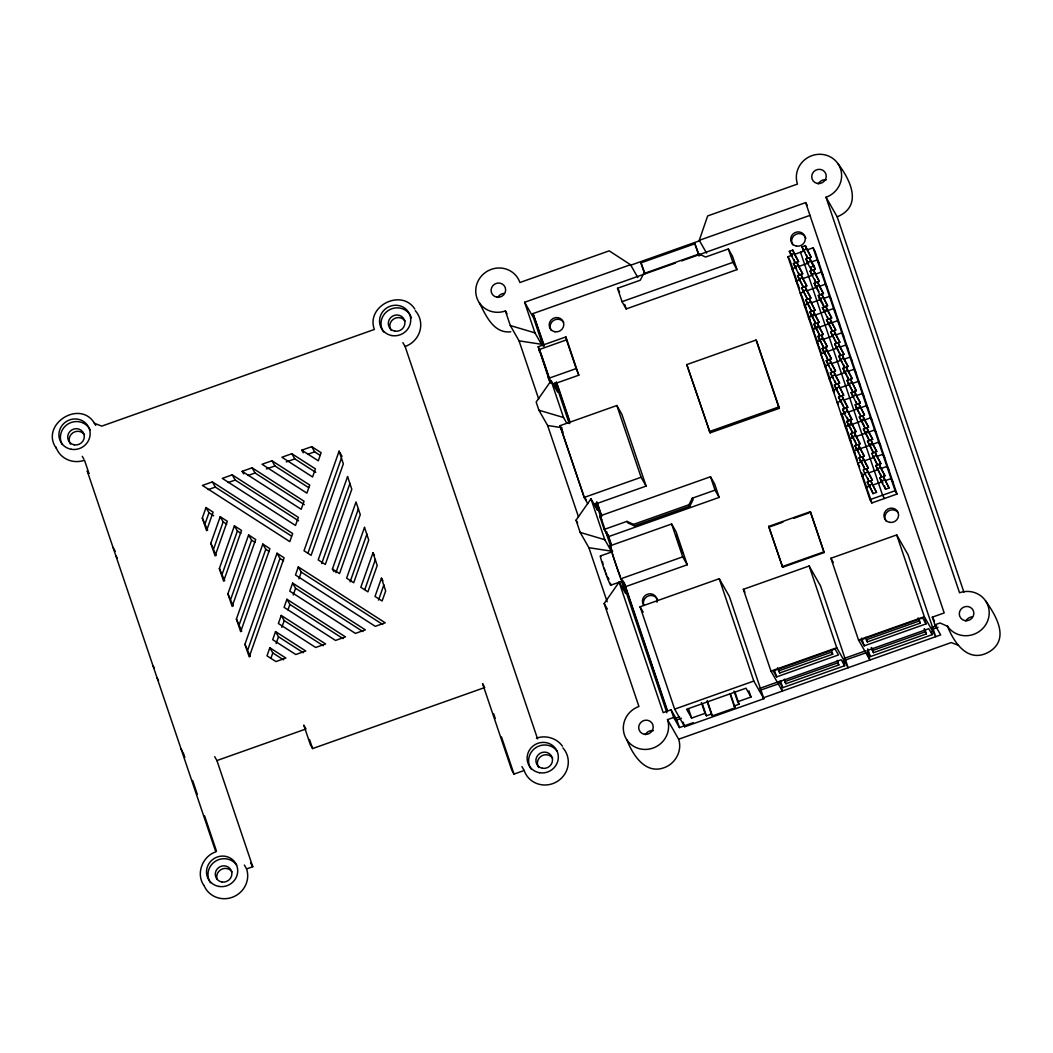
<?xml version="1.0" encoding="UTF-8"?>
<svg xmlns="http://www.w3.org/2000/svg" width="1053" height="1053" viewBox="0 0 1053 1053"><rect width="100%" height="100%" fill="white"/><g stroke="black" fill="none" stroke-linecap="round" stroke-linejoin="round"><path stroke-width="1.5" d="M699.271 240.321L707.655 215.931L797.463 184.078A22.863 21.929 -29.7 0 1 811.968 155.633A22.863 21.929 -29.7 0 1 840.505 168.809A22.863 21.929 -29.7 0 1 826.013 197.253L959.546 592.773A22.863 21.929 -29.7 0 1 987.398 604.159A22.863 21.929 -29.7 0 1 977.223 632.748A22.863 21.929 -29.7 0 1 947.595 626.338L940.066 622.981L934.906 624.811L932.326 617.15L944.199 612.951L805.65 202.597L699.271 240.321L706.602 253.154M202.308 518.037L206.006 507.559L213.114 512.127L206.572 530.659L202.308 518.037L207.638 530.238M205.269 523.223L208.968 512.745L206.006 507.559M210.837 543.295L220.209 516.694L227.316 521.261L215.102 555.918L210.837 543.295L216.168 555.497M213.798 548.481L223.17 521.88L220.209 516.694M219.366 568.541L234.411 525.829L241.506 530.396L223.631 581.164L219.366 568.541L224.697 580.743M222.328 573.727L237.373 531.015L234.411 525.829M227.896 593.787L248.613 534.95L255.708 539.518L232.147 606.423L227.896 593.787L233.213 605.988M230.844 598.973L251.575 540.15L248.613 534.95M236.412 619.046L262.816 544.085L269.91 548.666L240.676 631.668L236.412 619.046L241.742 631.247M239.373 624.232L265.777 549.284L262.816 544.085M244.941 644.291L277.018 553.233L284.113 557.8L249.206 656.914L244.941 644.291L250.272 656.493M247.903 649.477L279.966 558.419L277.018 553.233M269.844 647.753L267.001 655.835L275.925 661.574L285.863 658.059L269.844 647.753L272.806 652.939L283.481 659.81M275.544 631.589L272.701 639.671L295.801 654.532L305.739 651.004L275.544 631.589L278.505 636.775L303.211 652.663M281.243 615.426L278.387 623.508L315.676 647.477L325.614 643.962L281.243 615.426L284.192 620.612L323.192 645.686M286.929 599.262L284.086 607.344L335.538 640.435L345.476 636.907L286.929 599.262L289.891 604.448L342.988 638.592M292.629 583.086L289.786 591.167L355.414 633.393L365.352 629.865L292.629 583.086L295.59 588.285L362.824 631.524M298.315 566.922L295.472 575.004L375.289 626.338L385.227 622.81L298.315 566.922L301.276 572.108L382.66 624.455M270.911 658.322L272.806 652.939M276.136 643.515L278.505 636.775M281.822 627.351L284.192 620.612M287.995 609.832L289.891 604.448M293.208 595.011L295.59 588.285M298.907 578.847L301.276 572.108M308.055 552.878L341.514 457.884M321.718 563.539L349.978 483.301M332.419 569.028L356.032 501.965L360.271 514.667L339.514 573.595L332.419 569.028L333.893 571.621M335.92 572.687L358.454 508.678M350.123 581.809L366.931 534.095M372.986 552.786L360.824 587.298L367.918 591.865L377.211 565.487L372.986 552.786L374.46 555.379M364.838 589.483L375.408 559.472M381.449 578.189L375.026 596.432L382.121 601L385.688 590.891L381.449 578.189L382.937 580.782M378.514 600.092L383.871 584.889M604.198 529.435L626.956 521.367L633.524 524.394L688.938 504.742L692.269 498.201L715.026 490.132L719.173 497.398L608.344 536.701L604.198 529.435L599.683 516.049L710.512 476.746L714.658 483.998L719.173 497.398M626.956 521.367L627.799 522.841L634.367 525.868L689.781 506.217L693.111 499.688L692.269 498.201M554.483 382.858L557.616 392.111L551.101 380.699L536.161 402.062L538.899 410.196L547.626 425.504L578.492 516.905M607.16 601.803L588.89 547.692L580.164 532.397L576.044 520.195L590.983 498.832L597.499 510.244L595.419 504.111M693.348 722.634L679.435 727.57L673.67 717.462L667.484 719.647A22.863 21.929 -29.7 0 1 652.978 748.091A22.863 21.929 -29.7 0 1 624.429 734.915A22.863 21.929 -29.7 0 1 638.934 706.484L604.172 603.514L619.111 582.138L625.627 593.55L621.533 581.44M963.89 592.115L837.174 216.826C863.105 206.112 850.534 179.997 837.964 163.689M630.51 264.711L609.2 250.838L519.892 282.52A22.863 21.929 -29.7 0 0 491.343 269.344A22.863 21.929 -29.7 0 0 476.851 297.788A22.863 21.929 -29.7 0 0 505.401 310.951L510.323 325.548L519.05 340.843L541.466 344.278L534.95 332.866L524.618 302.264L630.51 264.711L637.828 277.544M630.405 265.317L699.626 240.755M644.554 273.596L640.948 262.881L694.875 243.756L698.942 254.615M699.021 254.01L643.607 273.662L640.277 280.203L617.519 288.272L622.033 301.671L626.18 308.937L737.008 269.621L732.493 256.234L728.347 248.969L705.589 257.037L699.021 254.01L699.863 255.497M544.059 346.292L533.015 313.583L675.421 263.079M681.62 260.894L810.086 215.325M622.033 301.671L732.875 262.368L737.008 269.621M793.988 259.486L795.12 262.842L789.329 251.312L792.791 250.087L798.582 261.605L793.422 263.461L799.214 274.991L798.464 272.753M806.559 255.037L807.677 258.38L801.899 246.863L805.361 245.639L811.152 257.156L805.993 259.012L807.125 262.355L811.784 270.529L810.652 267.186L814.114 265.948L815.246 269.305L810.099 271.161L815.891 282.678L814.759 279.321M790.461 254.668L793.923 253.444L798.582 261.605M803.018 250.206L806.493 248.982L811.152 257.156M807.493 249.772L813.087 247.784L814.956 251.088L896.985 494.041L871.858 502.952L869.975 499.662L787.947 256.708L792.132 255.221M794.936 254.221L803.307 251.259M550.048 382.371L538.188 346.753L565.895 336.921L578.808 375.184L552.641 384.463M538.767 349.714L566.475 339.882L565.895 336.921M794.554 266.817L798.016 265.58L802.676 273.754L797.529 275.61L803.321 287.127L797.529 275.61M807.125 262.355L810.586 261.131L815.246 269.305M796.239 267.37L792.053 268.857L793.304 271.042M799.03 266.37L808.809 262.908M811.6 261.921L817.181 259.933L819.063 263.237M212.364 481.905L202.426 485.433L289.812 541.624L292.655 533.542L212.364 481.905L215.325 487.091L291.536 536.109M232.239 474.85L222.301 478.378L295.511 525.46L298.354 517.378L232.239 474.85L235.201 480.05L298.552 520.787M242.177 471.336L252.101 467.808L304.041 501.215L301.197 509.297L242.177 471.336L243.651 473.929M271.977 460.766L262.039 464.281L306.897 493.133L309.74 485.051L271.977 460.766L274.938 465.952L308.647 487.631M291.852 453.711L281.914 457.239L312.583 476.97L315.439 468.888L291.852 453.711L294.814 458.897L315.768 472.389M301.79 450.184L311.727 446.669L321.126 452.711L318.282 460.793L301.79 450.184L303.264 452.777M798.661 278.966L802.123 277.729L806.782 285.903L801.636 287.759L807.427 299.276M811.231 274.504L814.693 273.28L819.352 281.441L814.193 283.31L819.984 294.827M800.346 279.519L796.147 280.993L797.411 283.191M803.136 278.518L812.903 275.057M815.706 274.07L821.287 272.082L823.17 275.373M208.231 489.606L215.325 487.091M228.093 482.564L235.201 480.05M247.968 475.508L255.063 472.994L304.278 504.637M266.422 468.967L274.938 465.952M286.298 461.925L294.814 458.897M307.581 454.369L314.676 451.855L320.059 455.317M548.455 378.409L576.162 368.589L578.808 375.184M802.755 291.115L806.229 289.878L810.889 298.052L805.729 299.908L811.521 311.425L814.983 310.201L809.191 298.683L814.983 310.201M815.325 286.653L818.786 285.429L823.446 293.59L818.299 295.459L819.431 298.802L824.091 306.976L827.553 305.739L821.761 294.221L827.553 305.739M804.439 291.655L800.254 293.142L802.136 296.446M807.23 290.667L817.01 287.206M819.8 286.219L825.394 284.231L827.263 287.522M806.861 303.264L810.323 302.027M819.431 298.802L822.893 297.578M808.546 303.804L804.36 305.291L806.229 308.595L802.649 297.96M811.336 302.816L821.116 299.355M823.907 298.368L829.488 296.38L831.37 299.671M814.495 320.23L815.627 323.574L809.836 312.057L813.298 310.832L819.089 322.35L813.93 324.206L819.721 335.723L818.971 333.498M827.434 316.887L828.184 319.125L822.406 307.594L825.868 306.37L831.659 317.888L826.5 319.743L832.291 331.274L831.541 329.036M810.968 315.4L814.43 314.176L819.089 322.35M823.525 310.951L827 309.727L831.659 317.888M686.78 364.601L756.054 340.04L756.791 341.33L779.391 408.288L710.13 432.862L686.78 364.601L710.13 432.862M815.061 327.549L818.523 326.325L823.183 334.499L818.036 336.355L823.828 347.872L818.036 336.355M827.632 323.1L831.093 321.863L835.753 330.037L830.606 331.892L836.398 343.41L835.266 340.066M587.771 503.742L584.178 497.45L559.959 425.715L616.847 405.523L621.889 414.342L646.108 486.091L593.813 504.637M819.168 339.698L822.63 338.474L827.289 346.648L822.143 348.504L827.921 360.021L826.802 356.677M831.738 335.249L835.2 334.012L839.86 342.186L834.7 344.041L840.491 355.559L839.359 352.215M819.458 340.751L816.654 341.738L818.536 345.029L814.943 334.406M822.248 339.764L833.41 335.802M836.214 334.801L841.795 332.827L843.677 336.118M823.262 351.847L826.737 350.623L831.396 358.797L826.236 360.652L832.028 372.17L830.896 368.826M835.832 347.398L839.294 346.161L843.953 354.334L838.807 356.19L844.598 367.708L843.466 364.364M824.947 352.4L820.761 353.887L826.223 367.813M827.737 351.412L837.517 347.938M840.307 346.95L845.888 344.976L847.77 348.267M827.368 363.996L830.83 362.772L835.49 370.946L830.343 372.801L836.135 384.319L835.003 380.962M839.939 359.547L843.4 358.31L848.06 366.483L842.913 368.339L848.692 379.857L847.573 376.513M827.658 365.049L824.868 366.036L826.118 368.234M831.844 363.561L840.215 360.587M844.414 359.099L849.995 357.125L851.877 360.416M831.475 376.145L834.937 374.921L839.596 383.081L834.437 384.95L835.569 388.294L840.228 396.468L843.69 395.23L837.898 383.713L843.69 395.23M844.032 371.683L847.507 370.459L852.167 378.632L847.007 380.488L852.798 392.006L856.26 390.781L850.469 379.264L856.26 390.781M831.752 377.198L828.961 378.185L830.212 380.383M835.95 375.71L845.717 372.236M848.507 371.248L854.101 369.274L855.971 372.565M709.393 431.559L778.654 406.998L779.391 408.288M835.569 388.294L839.03 387.07M848.139 383.832L851.601 382.608M837.253 388.847L833.068 390.334L834.318 392.532M840.044 387.859L849.824 384.384M852.614 383.397L858.195 381.423L860.077 384.714M843.585 406.379L844.335 408.617L838.543 397.099L842.005 395.862L847.797 407.379L842.65 409.235L843.769 412.592L848.428 420.766L851.903 419.528L846.112 408.011L851.903 419.528M856.142 401.917L856.905 404.155L851.114 392.637L854.575 391.413L860.367 402.93L855.207 404.786L856.339 408.13L860.999 416.304L864.46 415.079L858.669 403.562L864.46 415.079M839.675 400.443L843.137 399.219L847.797 407.379M852.246 395.981L855.707 394.757L860.367 402.93M841.36 400.996L837.161 402.483L838.412 404.681M844.151 400.008L853.917 396.533M856.721 395.546L862.302 393.559L864.184 396.863M584.178 497.45L641.08 477.272L646.108 486.091M843.769 412.592L847.244 411.368M856.339 408.13L859.801 406.906M845.454 413.145L841.268 414.632L843.15 417.923M848.244 412.144L866.395 405.708L868.277 409.012M851.785 430.677L852.535 432.915L846.744 421.384L850.205 420.16L855.997 431.677L850.85 433.533L856.642 445.05L855.878 442.826M864.355 426.215L865.105 428.453L859.314 416.935L862.776 415.698L868.567 427.228L863.421 429.084L869.199 440.602L868.449 438.364M847.876 424.741L851.337 423.503L855.997 431.677M860.446 420.279L863.908 419.055L868.567 427.228M851.982 436.89L855.444 435.652L860.104 443.826L854.944 445.682L860.735 457.199L859.985 454.975M864.539 432.428L868.014 431.204L872.674 439.364L867.514 441.233L873.306 452.751L872.174 449.394M853.654 437.443L849.468 438.917L851.35 442.221L847.757 431.585M856.458 436.442L874.609 430.006L876.478 433.296M856.076 449.039L859.538 447.801L864.197 455.975L859.051 457.831L864.842 469.348L863.71 466.005M868.646 444.577L872.108 443.352L876.767 451.513L871.621 453.382L877.412 464.899L873.951 457.463M609.634 545.981L671.63 523.999L676.158 531.936L687.24 564.79L625.245 586.771L620.717 578.834L609.634 545.981L612.649 551.272M860.183 461.188L863.644 459.95L868.304 468.124L863.157 469.98L868.936 481.497L867.817 478.154M872.753 456.726L876.214 455.501L880.874 463.662L875.714 465.518L881.506 477.048L880.374 473.692M861.867 461.727L857.668 463.215L859.551 466.518M864.658 460.74L873.029 457.765M877.228 456.291L882.809 454.304L884.691 457.594M600.394 555.971L612.267 551.759A15.505 0.816 70.5 0 0 612.227 552.246M864.276 473.324L867.751 472.099L872.41 480.273L867.251 482.129L873.042 493.646L876.504 492.422L870.713 480.905L876.504 492.422M876.846 468.875L880.308 467.65L884.968 475.811L879.821 477.667L880.953 481.024L885.612 489.197L889.074 487.96L883.283 476.443L889.074 487.96M864.566 474.376L861.775 475.364L863.026 477.562M868.751 472.889L877.136 469.914M881.322 468.427L886.902 466.453L888.785 469.743M868.383 485.472L871.845 484.248M880.953 481.024L884.415 479.786M865.869 487.513L870.068 486.025M872.858 485.038L882.638 481.576M885.428 480.576L891.009 478.602L892.891 481.892M620.717 578.834L682.713 556.853L687.24 564.79M768.716 526.434L810.284 511.692L810.652 512.35L824.209 552.522L782.655 567.264L768.716 526.434L782.655 567.264M769.085 527.092L782.945 522.17M793.712 518.352L809.112 512.89M610.727 585.205L622.599 580.993M869.975 499.662L895.116 490.751L896.985 494.041M640.092 606.791L719.252 578.716L729.321 596.353L763.873 698.705L684.7 726.781L674.644 709.143L640.092 606.791L643.186 612.214M214.707 756.659L216.918 760.556L305.989 728.966L303.764 725.083L310.385 744.695L312.609 748.578L484.788 687.517M782.287 566.606L823.841 551.877L824.209 552.522M781.3 687.991L782.353 691.071L770.954 671.103L743.339 589.325L809.152 565.987L820.537 585.955L848.152 667.734L836.766 647.766L809.152 565.987M867.843 653.847L869.923 660.02L858.537 640.04L830.922 558.261L896.722 534.924L908.12 554.892L935.735 636.683L924.337 616.703L896.722 534.924M770.954 671.103L836.766 647.766M858.537 640.04L924.337 616.703M778.575 670.893L831.515 652.123L832.699 654.203L779.76 672.972L777.535 667.813M920.269 623.139L919.085 621.059L866.145 639.842L867.33 641.909L920.269 623.139L918.716 618.519M679.435 727.57L676.855 719.923L671.077 709.801L663.166 712.618L619.111 582.138M674.644 709.143L753.803 681.067L763.873 698.705M776.64 676.882L838.478 654.953L835.082 648.99L773.231 670.919L776.64 676.882L774.547 670.722M926.061 623.889L922.652 617.927L860.801 639.869L864.21 645.831L926.061 623.889L924.495 619.269M204.045 885.534A22.863 21.929 -29.7 0 0 232.779 897.103A22.863 21.929 -29.7 0 0 246.586 868.922L252.773 866.724L216.918 760.556M484.051 686.214L482.564 683.621L511.797 770.191L514.009 774.087L524.157 770.48A22.863 21.929 -29.7 0 0 556.761 781.76A22.863 21.929 -29.7 0 0 562.868 747.841M674.907 718.462L679.554 716.817M760.042 688.28L781.721 680.593M843.637 658.625L865.303 650.951M931.866 627.338L936.512 625.693M676.855 719.923L681.488 718.278M759.463 690.505L778.878 683.739M844.598 660.323L866.988 652.491M872.292 650.609L925.232 631.826L926.416 633.906L873.477 652.676L871.252 647.516M931.905 629.47L938.091 627.272M838.833 664.956L837.648 662.89L784.709 681.66L785.893 683.739L838.833 664.956L837.28 660.336M734.033 691.044L737.653 701.759L751.013 697.02L745.985 688.201L686.609 709.261L691.637 718.08L704.997 713.342L706.405 715.803L711.354 714.052L712.394 715.869L735.152 707.8L730.506 694.019M844.624 665.72L841.215 659.757L779.365 681.686L782.774 687.648L844.624 665.72L843.058 661.1M932.195 634.656L928.799 628.694L866.948 650.622L870.344 656.598L932.195 634.656L931.155 631.576M729.979 693.73L734.112 705.984L739.061 704.22L734.928 691.979M762.912 697.968L940.671 634.92L934.906 624.811M667.484 719.647L678.645 739.232L951.228 642.567L958.48 645.344M536.438 738.153C545.717 734.902 556.761 738.035 562.434 746.195M510.758 331.8C493.515 333.722 485.841 315.387 479.405 302.909M547.626 425.504L562.039 427.702M588.89 547.692L611.306 551.14L604.791 539.715L590.983 498.832M510.323 325.548L534.95 332.866M538.899 410.196L563.539 417.528L566.79 423.227M580.164 532.397L604.791 539.715M208.968 512.745L213.693 515.786M223.17 521.88L226.724 524.157M237.373 531.015L240.926 533.292M251.575 540.15L255.129 542.427M279.966 558.419L283.52 560.709M265.777 549.284L269.318 551.561M414.843 309.069C401.338 288.114 365.72 306.173 374.355 329.457L101.772 426.123L94.52 423.345C79.778 398.771 39.606 424.82 56.283 448.288M602.658 561.986L602.961 564.263M826.013 197.253L837.174 216.826M805.65 202.597L807.282 205.44M814.114 265.948L809.454 257.774L810.586 261.131M801.899 246.863L805.005 252.312M805.993 259.012L808.322 263.092M835.463 311.82L833.594 308.529L808.454 317.44L810.336 320.731L806.743 310.108M810.099 271.161L812.429 275.241M839.57 323.969L837.688 320.678L812.561 329.589L814.43 332.88L810.849 322.257M814.193 283.31L818.852 291.47M818.299 295.459L822.959 303.619M822.406 307.594L823.959 310.319M789.329 251.312L792.435 256.761M826.5 319.743L831.159 327.917M793.422 263.461L796.529 268.91M985.542 600.815C995.559 615.044 1009.932 638.105 990.096 651.28C968.971 664.364 954.387 643.936 947.318 625.758M787.947 256.708L789.197 258.893M830.606 331.892L834.489 338.711M834.7 344.041L838.583 350.86M801.636 287.759L807.046 298.17M838.807 356.19L841.913 361.64M805.729 299.908L810.389 308.081M842.913 368.339L846.796 375.144M872.384 421.161L870.502 417.857L845.375 426.781L847.244 430.072L841.61 413.368M809.836 312.057L813.719 318.862M847.007 380.488L852.417 390.887M813.93 324.206L815.483 326.93M817.036 329.655L818.589 332.379M851.114 392.637L853.443 396.718M880.584 445.445L878.702 442.155L853.575 451.066L855.444 454.369L851.864 443.734M855.207 404.786L860.999 416.304M822.143 348.504L826.026 355.309M859.314 416.935L860.867 419.66M862.42 422.385L863.973 425.109M826.236 360.652L829.343 366.102M863.421 429.084L868.08 437.245M830.343 372.801L833.45 378.251M867.514 441.233L871.397 448.038M834.437 384.95L840.228 396.468M838.543 397.099L843.203 405.26M875.714 465.518L879.597 472.336M842.65 409.235L844.98 413.329M879.821 477.667L882.927 483.116M846.744 421.384L848.297 424.109M849.85 426.834L851.403 429.558M850.85 433.533L852.404 436.258M853.957 438.983L855.51 441.707M854.944 445.682L858.827 452.5M884.428 498.503L882.546 495.2L800.517 252.246M859.051 457.831L862.933 464.636M867.251 482.129L871.134 488.934M932.326 617.15L934.485 620.954M830.922 558.261L833.357 562.539M640.948 262.881L645.002 273.754M617.519 288.272L619.585 291.905M743.339 589.325L744.971 592.168M688.938 504.742L689.781 506.217M533.015 313.583L543.967 344.871M524.618 302.264L533.568 317.953L543.019 345.937M737.653 701.759L739.061 704.22M633.524 524.394L634.367 525.868M734.112 705.984L735.152 707.8M505.401 310.951L506.993 313.755M559.959 425.715L562.105 429.492M563.079 432.151L561.131 428.755L583.731 495.7M599.683 516.049L601.75 519.682M584.389 496.845L586.324 500.241M576.044 520.195L577.623 522.972M604.172 603.514L607.344 609.082M402.891 342.633L405.115 346.516L537.596 738.93M626.983 740.048C632.695 754.856 645.357 774.745 664.153 767.676C675.421 763.767 682.515 750.723 678.645 739.232M521.933 766.597L524.157 770.48M339.829 452.461L342.054 456.344M311.727 446.669L314.676 451.855M252.101 467.808L255.063 472.994M94.23 422.779L95.705 425.373M82.279 456.331L83.766 458.924M88.689 473.521L87.202 470.928L215.826 851.864C202.492 856.247 195.661 873.648 203.874 885.428M113.04 547.442L115.264 551.338M115.791 555.576L117.265 558.169M152.922 665.575L154.409 668.168M157.042 677.777L158.529 680.37M250.548 862.841L252.773 866.724M181.05 748.894L182.538 751.487M244.362 865.039L246.586 868.922M607.41 576.873L608.713 579.505L608.555 578.321M538.188 346.753L540.992 353.611M540.834 353.729L538.833 348.661L539.715 352.15M548.1 377.013L550.456 383.095M605.87 572.871L606.673 575.03M604.238 568.251L605.027 570.568M813.087 247.784L895.116 490.751M819.352 281.441L813.561 269.923L814.693 273.28M823.446 293.59L817.654 282.072L818.786 285.429M835.753 330.037L829.961 318.519L831.093 321.863M839.86 342.186L834.068 330.668L835.2 334.012M843.953 354.334L838.162 342.817L839.294 346.161M848.06 366.483L842.268 354.966L843.4 358.31M852.167 378.632L846.375 367.115L847.507 370.459M872.674 439.364L866.882 427.847L868.014 431.204M876.767 451.513L870.976 439.996L872.108 443.352M880.874 463.662L875.082 452.145L876.214 455.501M884.968 475.811L879.176 464.294L880.308 467.65M805.361 245.639L806.493 248.982M825.868 306.37L827 309.727M854.575 391.413L855.707 394.757M862.776 415.698L863.908 419.055M823.341 304.738L824.091 306.976M884.481 485.841L885.612 489.197M924.85 629.286L926.416 633.906M924.192 628.746L925.232 631.826M802.676 273.754L796.884 262.236L798.016 265.58M806.782 285.903L800.991 274.385L802.123 277.729M810.889 298.052L805.097 286.534L806.229 289.878M823.183 334.499L817.391 322.981L818.523 326.325M827.289 346.648L821.498 335.13L822.63 338.474M831.396 358.797L825.605 347.279L826.737 350.623M835.49 370.946L829.698 359.415L830.83 362.772M839.596 383.081L833.805 371.564L834.937 374.921M860.104 443.826L854.312 432.309L855.444 435.652M864.197 455.975L858.406 444.458L859.538 447.801M868.304 468.124L862.512 456.607L863.644 459.95M872.41 480.273L866.619 468.756L867.751 472.099M918.045 617.979L919.085 621.059M792.791 250.087L793.923 253.444M813.298 310.832L814.43 314.176M842.005 395.862L843.137 399.219M850.205 420.16L851.337 423.503M810.771 309.2L811.521 311.425M847.31 417.409L848.428 420.766M871.91 490.303L873.042 493.646M789.829 259.999L793.422 270.621M793.923 272.148L797.516 282.77M798.029 284.297L799.569 288.851M819.05 346.555L821.616 354.15M826.737 369.327L830.33 379.962M830.843 381.476L834.437 392.111M855.957 455.883L857.497 460.437M861.604 472.586L863.144 477.141M863.657 478.654L867.238 489.29M867.751 490.803L871.858 502.952M871.91 648.056L873.477 652.676M865.777 637.289L867.33 641.909M867.751 648.885L870.344 656.598M861.604 638.118L864.21 645.831M728.347 248.969L732.875 262.368M756.054 340.04L778.654 406.998M810.284 511.692L823.841 551.877M694.875 243.756L699.008 255.997M831.133 649.569L832.699 654.203M784.34 679.119L785.893 683.739M778.72 669.892L779.76 672.972M780.694 681.488L782.774 687.648M710.512 476.746L715.026 490.132M719.252 578.716L753.803 681.067M624.679 304.462L626.18 308.937M748.946 690.9L751.013 697.02M671.63 523.999L682.713 556.853M616.847 405.523L641.08 477.272M707.221 700.561L712.394 715.869M707.221 701.811L711.354 714.052M702.272 703.562L706.405 715.803M701.39 702.627L704.997 713.342M566.475 339.882L576.162 368.589M688.544 708.893L691.637 718.08M683.134 722.121L684.7 726.781M671.077 709.801L673.67 717.462M556.589 382.252L570.265 422.753M597.077 502.189L601.816 516.207M608.121 534.898L611.28 544.243M624.429 583.178L667.023 709.34M556.155 382.121L569.831 422.622M596.643 502.057L601.381 516.075M606.633 531.647L611.372 545.665M623.468 581.493L667.115 710.775M555.615 383.239L569.252 423.648M596.024 502.926L611.24 547.994M622.257 580.637L666.865 712.763M551.101 380.699L563.539 417.528M541.492 355.111L550.166 380.791M541.334 354.993L549.205 378.317M519.05 340.843L538.688 399.008M493.66 713.789L495.226 718.436M501.491 736.982L514.009 774.087M309.543 739.535L312.609 748.578M88.939 473.35L84.503 460.227A22.863 21.929 -29.7 0 1 55.954 447.051M183.275 752.777L184.828 757.397M192.607 780.444L197.28 794.278M204.545 815.799L216.484 851.14M549.732 379.87L550.219 382.015M415.29 310.701A22.863 21.929 -29.7 0 1 405.115 346.516M70.498 444.116A8.411 8.069 -29.7 0 1 72.933 432.757A8.411 8.069 -29.7 0 1 84.451 434.731M391.111 330.405A8.411 8.069 -29.7 0 1 393.546 319.046A8.411 8.069 -29.7 0 1 405.076 321.02M217.142 879.36A8.411 8.069 -29.7 0 1 232.042 871.871M538.702 767.545A8.411 8.069 -29.7 0 1 541.137 756.186A8.411 8.069 -29.7 0 1 552.654 758.16M383.529 331.919A15.769 15.124 -29.7 0 1 389.873 309.582A15.769 15.124 -29.7 0 1 411.46 317.861M210.495 882.756A15.769 15.124 -29.7 0 1 215.062 861.472A15.769 15.124 -29.7 0 1 236.662 865.171M62.219 444.511A15.769 15.124 -29.7 0 1 69.261 423.293A15.769 15.124 -29.7 0 1 90.361 430.335M531.12 769.059A15.769 15.124 -29.7 0 1 535.674 747.762A15.769 15.124 -29.7 0 1 557.287 751.46M792.804 244.875A7.41 7.108 -29.7 0 1 795.792 234.371A7.41 7.108 -29.7 0 1 805.927 238.268M643.607 605.08A7.41 7.108 -29.7 0 1 648.411 593.945A7.41 7.108 -29.7 0 1 656.94 602.184M886.073 521.117A7.41 7.108 -29.7 0 1 888.219 511.113A7.41 7.108 -29.7 0 1 898.367 512.85M551.298 330.524A7.41 7.108 -29.7 0 1 553.444 320.52A7.41 7.108 -29.7 0 1 563.605 322.257M643.738 605.106A7.41 7.108 -29.7 0 1 648.437 595.893A7.41 7.108 -29.7 0 1 657.691 600.157M610.477 583.27A15.505 0.816 70.5 0 1 605.37 572.45A15.505 0.816 70.5 0 1 600.802 556.484M622.652 580.506A15.505 0.816 70.5 0 1 621.481 579.018M620.467 576.689A15.505 0.816 70.5 0 1 612.53 553.694M965.996 620.954A7.358 7.055 -29.7 0 1 972.103 616.847M818.405 183.814A7.358 7.055 -29.7 0 1 826.408 179.787M497.793 297.525A7.358 7.055 -29.7 0 1 503.9 293.418M645.384 734.665A7.358 7.055 -29.7 0 1 653.386 730.637M676.276 535.477L682.581 553.312L676.276 535.477M339.092 451.158L304.014 550.758L311.109 555.326L343.331 463.86L339.092 451.158M347.569 476.561L318.217 559.893L325.311 564.461L351.807 489.263L347.569 476.561M364.509 527.369L346.621 578.163L353.716 582.73L368.747 540.071L364.509 527.369M71.288 449.289A15.769 15.124 -29.7 0 0 89.36 428.966A15.769 15.124 -29.7 0 0 62.904 424.438A15.769 15.124 -29.7 0 0 71.288 449.289M391.9 335.578A15.769 15.124 -29.7 0 0 409.972 315.268A15.769 15.124 -29.7 0 0 383.516 310.727A15.769 15.124 -29.7 0 0 391.9 335.578M218.879 886.429A15.769 15.124 -29.7 0 0 236.951 866.106A15.769 15.124 -29.7 0 0 210.482 861.578A15.769 15.124 -29.7 0 0 218.879 886.429M539.491 772.718A15.769 15.124 -29.7 0 0 557.563 752.395A15.769 15.124 -29.7 0 0 531.107 747.867A15.769 15.124 -29.7 0 0 539.491 772.718M394.888 331.155A8.411 8.069 -29.7 0 0 404.523 320.309A8.411 8.069 -29.7 0 0 390.413 317.901A8.411 8.069 -29.7 0 0 394.888 331.155M221.867 881.993A8.411 8.069 -29.7 0 0 231.502 871.16A8.411 8.069 -29.7 0 0 217.392 868.738A8.411 8.069 -29.7 0 0 221.867 881.993M74.276 444.853A8.411 8.069 -29.7 0 0 83.911 434.02A8.411 8.069 -29.7 0 0 69.801 431.598A8.411 8.069 -29.7 0 0 74.276 444.853M542.479 768.282A8.411 8.069 -29.7 0 0 552.114 757.449A8.411 8.069 -29.7 0 0 538.004 755.027A8.411 8.069 -29.7 0 0 542.479 768.282M554.97 331.774A7.41 7.108 -29.7 0 0 563.473 322.231A7.41 7.108 -29.7 0 0 551.035 320.099A7.41 7.108 -29.7 0 0 554.97 331.774M796.476 246.126A7.41 7.108 -29.7 0 0 804.966 236.583A7.41 7.108 -29.7 0 0 792.527 234.45A7.41 7.108 -29.7 0 0 796.476 246.126M889.746 522.38A7.41 7.108 -29.7 0 0 898.235 512.824A7.41 7.108 -29.7 0 0 885.797 510.692A7.41 7.108 -29.7 0 0 889.746 522.38M817.483 183.472A7.358 7.055 -29.7 0 0 825.907 173.982A7.358 7.055 -29.7 0 0 813.561 171.876A7.358 7.055 -29.7 0 0 817.483 183.472M965.061 620.612A7.358 7.055 -29.7 0 0 973.498 611.122A7.358 7.055 -29.7 0 0 961.152 609.003A7.358 7.055 -29.7 0 0 965.061 620.612M496.871 297.183A7.358 7.055 -29.7 0 0 505.295 287.693A7.358 7.055 -29.7 0 0 492.949 285.574A7.358 7.055 -29.7 0 0 496.871 297.183M644.449 734.31A7.358 7.055 -29.7 0 0 652.886 724.833A7.358 7.055 -29.7 0 0 640.54 722.713A7.358 7.055 -29.7 0 0 644.449 734.31"/></g></svg>
